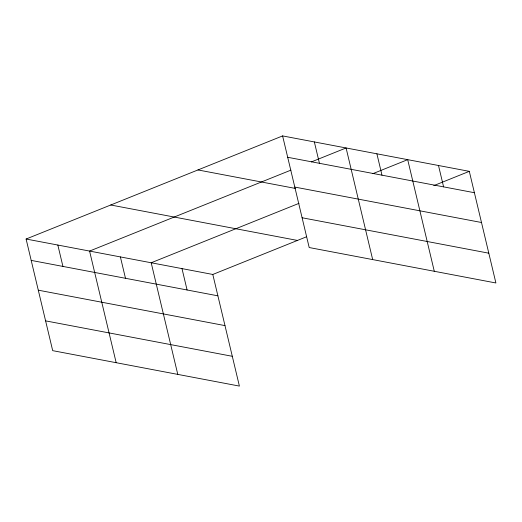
<?xml version="1.0" encoding="UTF-8"?>
<svg xmlns="http://www.w3.org/2000/svg" width="522" height="522" viewBox="0 0 522 522"><rect width="100%" height="100%" fill="white"/><g stroke="black" fill="none" stroke-linecap="round" stroke-linejoin="round"><path stroke-width="0.78" d="M26.1 239.024L212.8 274.461L239.396 386.084L52.696 350.653L26.1 239.024L282.604 135.916L469.304 171.347L495.9 282.976L309.2 247.539L282.604 135.916M290.911 170.139L89.575 251.069L116.171 362.699M311.321 161.937L346.086 147.961L372.675 259.591M298.989 203.352L151.191 262.768L177.78 374.391M372.93 173.63L407.695 159.654L434.291 271.283M212.8 274.461L306.473 236.805M433.789 185.63L469.304 171.347M287.694 157.285L474.4 192.716M294.793 187.072L481.493 222.502M197.962 169.944L295.4 188.435M302.101 217.759L488.807 253.19M110.749 204.996L297.449 240.433M31.189 260.393L217.889 295.83M38.289 290.18L224.989 325.611M45.597 320.867L232.297 356.298M438.5 165.5L443.589 186.869M376.891 153.807L381.98 175.177M314.348 141.938L319.438 163.308M181.995 268.615L187.085 289.984M120.386 256.915L125.476 278.285M57.838 245.046L62.927 266.416"/></g></svg>
